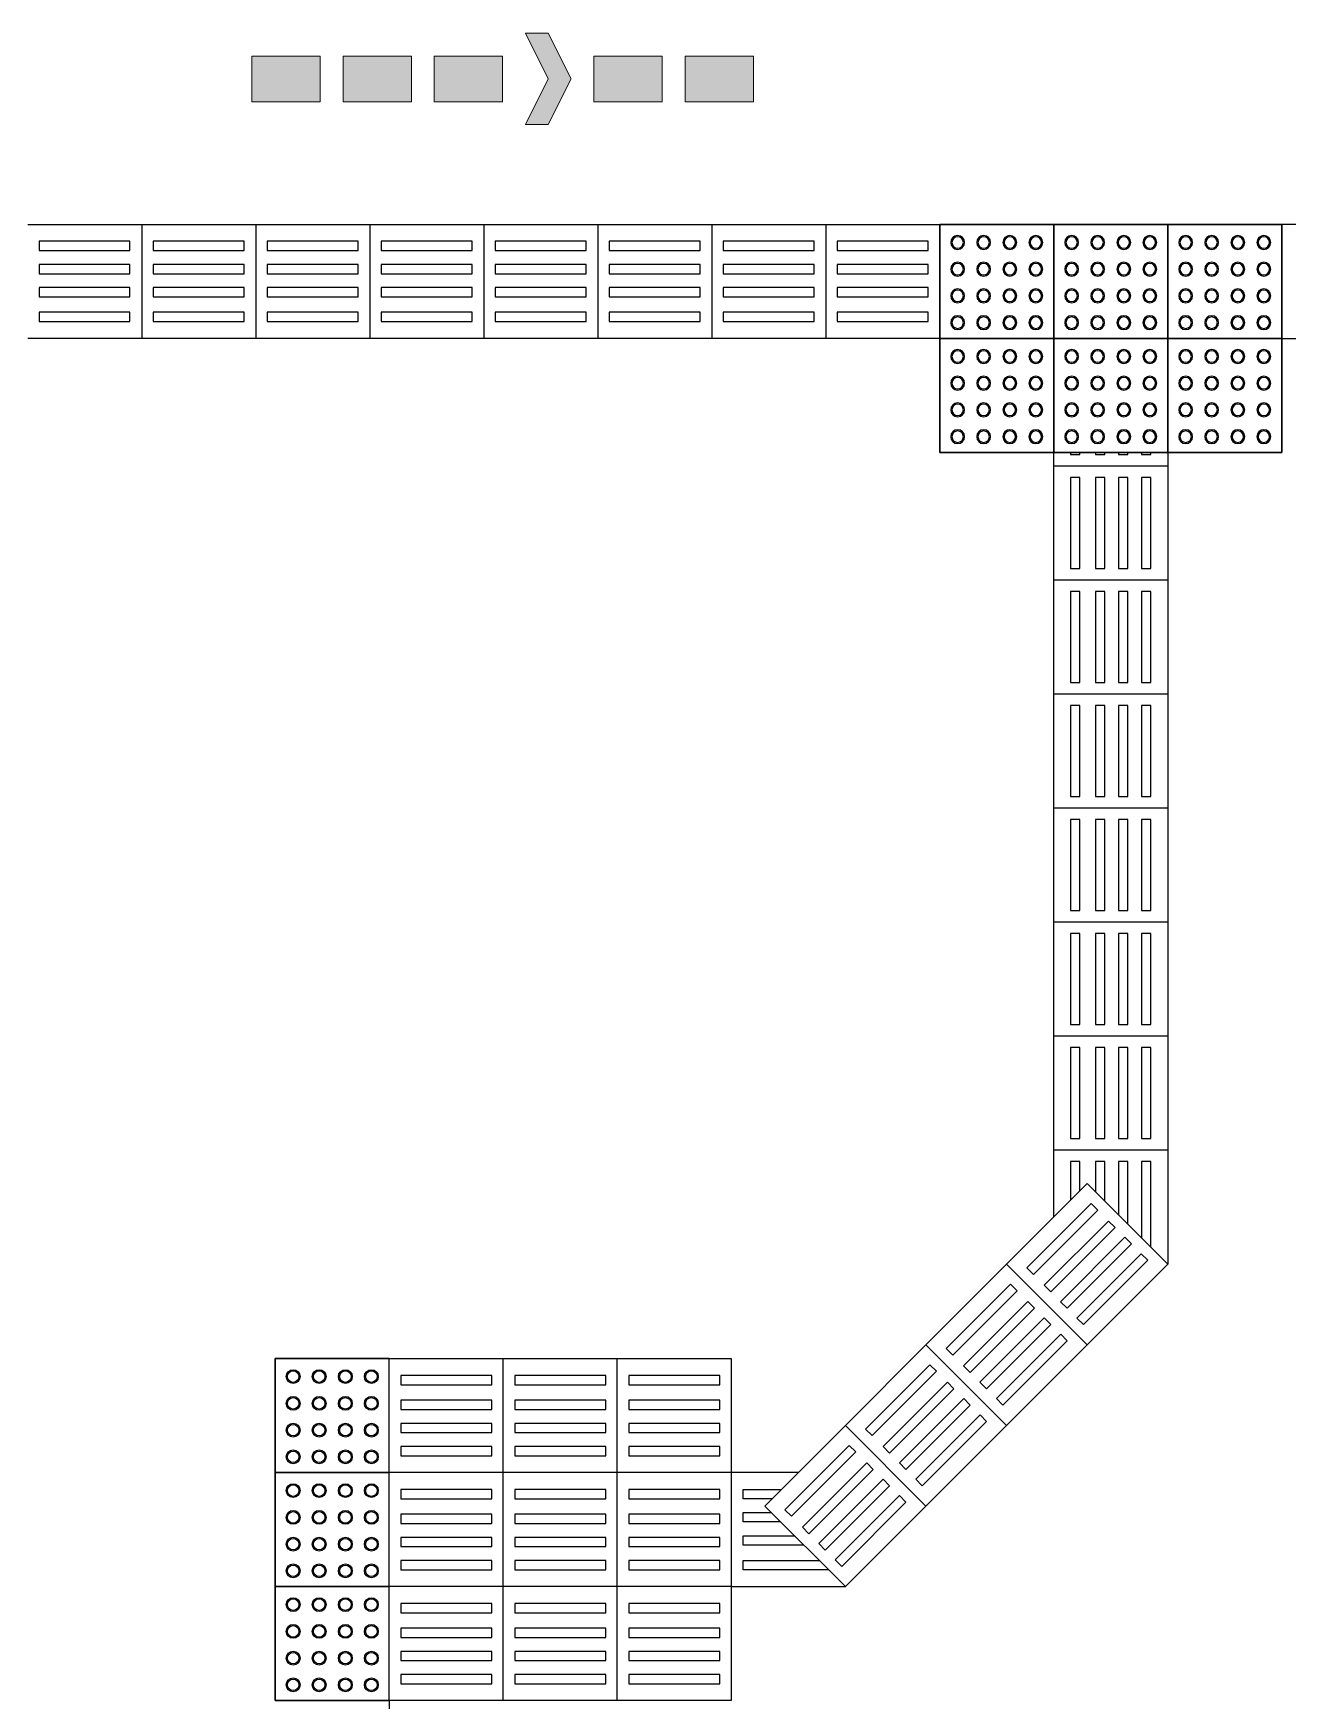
# Model space of a CAD drawing. Header units: metres. Extents: x 341 to 459, y 1341 to 1425.
# Drawn here: x 419.53 to 422.28, y 1374.081 to 1377.737 of the extents above; entities that cross this region are included whole.
import ezdxf
from ezdxf.enums import TextEntityAlignment as Align

# ---------------------------------------------------------------- set-up
doc = ezdxf.new("R2010")
doc.units = ezdxf.units.M
doc.layers.add('INC_EQUIP', color=10, linetype='Continuous', lineweight=20)
doc.layers.add('INC_PLACAS', color=10, linetype='Continuous', lineweight=20)
doc.layers.add('Itens de detalhe', color=7, linetype='Continuous')
doc.layers.add('Notas de texto-1', color=7, linetype='Continuous')
doc.styles.add('ROMANS', font='ROMANS.SHX')

# ---------------------------------------------------------------- blocks, each defined once
blk = doc.blocks.new('piso tatil')
at = {"layer": 'Itens de detalhe', "color": 252, "true_color": 0x939598, "extrusion": (0, 0, -1)}
for p, q in [((-92.2962, 27.6842), (-92.0462, 27.6842)), ((-92.2962, 27.6842), (-92.0462, 27.6842)), ((-92.0462, 27.6842), (-91.7962, 27.6842)), ((-92.0462, 27.6842), (-91.7962, 27.6842)), ((-92.0462, 27.6842), (-92.0462, 27.4342)), ((-92.0462, 27.6842), (-92.0462, 27.4342)), ((-91.7962, 27.6842), (-91.5462, 27.6842)), ((-91.7962, 27.6842), (-91.5462, 27.6842)), ((-91.7962, 27.6842), (-91.7962, 27.4342)), ((-91.7962, 27.6842), (-91.7962, 27.4342)), ((-91.5462, 27.6842), (-91.2962, 27.6842)), ((-91.5462, 27.6842), (-91.2962, 27.6842)), ((-91.5462, 27.6842), (-91.5462, 27.4342)), ((-91.5462, 27.6842), (-91.5462, 27.4342)), ((-91.2962, 27.6842), (-91.0462, 27.6842)), ((-91.2962, 27.6842), (-91.0462, 27.6842)), ((-91.2962, 27.6842), (-91.2962, 27.4342)), ((-91.2962, 27.6842), (-91.2962, 27.4342)), ((-91.0462, 27.6842), (-90.7962, 27.6842)), ((-91.0462, 27.6842), (-90.7962, 27.6842)), ((-91.0462, 27.6842), (-91.0462, 27.4342)), ((-91.0462, 27.6842), (-91.0462, 27.4342)), ((-90.7962, 27.6842), (-90.5462, 27.6842)), ((-90.7962, 27.6842), (-90.5462, 27.6842)), ((-90.7962, 27.6842), (-90.7962, 27.4342)), ((-90.7962, 27.6842), (-90.7962, 27.4342)), ((-90.5462, 27.6842), (-90.2962, 27.6842)), ((-90.5462, 27.6842), (-90.2962, 27.6842)), ((-90.5462, 27.6842), (-90.5462, 27.4342)), ((-90.5462, 27.6842), (-90.5462, 27.4342)), ((-90.2962, 27.6842), (-90.0462, 27.6842)), ((-90.2962, 27.4342), (-90.2962, 27.6842)), ((-90.2962, 27.6842), (-90.2962, 27.4342)), ((-90.0462, 27.6842), (-90.2962, 27.6842)), ((-90.0462, 27.6842), (-89.7962, 27.6842)), ((-89.7962, 27.6842), (-90.0462, 27.6842)), ((-90.0462, 27.6842), (-90.0462, 27.4342)), ((-90.0462, 27.4342), (-90.0462, 27.6842)), ((-89.7962, 27.6842), (-89.5462, 27.6842)), ((-89.7962, 27.4342), (-89.7962, 27.6842)), ((-89.7962, 27.6842), (-89.7962, 27.4342)), ((-89.5462, 27.6842), (-89.7962, 27.6842)), ((-89.5462, 27.6842), (-89.5462, 27.4342)), ((-89.5462, 27.4342), (-89.5462, 27.6842)), ((-92.0719, 27.6473), (-92.2714, 27.6473)), ((-92.2714, 27.6473), (-92.2714, 27.6268)), ((-92.0719, 27.6268), (-92.0719, 27.6473)), ((-91.8219, 27.6473), (-92.0214, 27.6473)), ((-92.0214, 27.6473), (-92.0214, 27.6268)), ((-91.8219, 27.6268), (-91.8219, 27.6473)), ((-91.5719, 27.6473), (-91.7714, 27.6473)), ((-91.7714, 27.6473), (-91.7714, 27.6268)), ((-91.5719, 27.6268), (-91.5719, 27.6473)), ((-91.3219, 27.6473), (-91.5214, 27.6473)), ((-91.5214, 27.6473), (-91.5214, 27.6268)), ((-91.3219, 27.6268), (-91.3219, 27.6473)), ((-91.0719, 27.6473), (-91.2714, 27.6473)), ((-91.2714, 27.6473), (-91.2714, 27.6268)), ((-91.0719, 27.6268), (-91.0719, 27.6473)), ((-90.8219, 27.6473), (-91.0214, 27.6473)), ((-91.0214, 27.6473), (-91.0214, 27.6268)), ((-90.8219, 27.6268), (-90.8219, 27.6473)), ((-90.5719, 27.6473), (-90.7714, 27.6473)), ((-90.7714, 27.6473), (-90.7714, 27.6268)), ((-90.5719, 27.6268), (-90.5719, 27.6473)), ((-90.3219, 27.6473), (-90.5214, 27.6473)), ((-90.5214, 27.6473), (-90.5214, 27.6268)), ((-90.3219, 27.6268), (-90.3219, 27.6473)), ((-92.2714, 27.6268), (-92.0719, 27.6268)), ((-92.0214, 27.6268), (-91.8219, 27.6268)), ((-91.7714, 27.6268), (-91.5719, 27.6268)), ((-91.5214, 27.6268), (-91.3219, 27.6268)), ((-91.2714, 27.6268), (-91.0719, 27.6268)), ((-91.0214, 27.6268), (-90.8219, 27.6268)), ((-90.7714, 27.6268), (-90.5719, 27.6268)), ((-90.5214, 27.6268), (-90.3219, 27.6268)), ((-92.0719, 27.5966), (-92.2714, 27.5966)), ((-92.2714, 27.5966), (-92.2714, 27.5761)), ((-92.2714, 27.5761), (-92.0719, 27.5761)), ((-92.0719, 27.5761), (-92.0719, 27.5966)), ((-91.8219, 27.5966), (-92.0214, 27.5966)), ((-92.0214, 27.5966), (-92.0214, 27.5761)), ((-92.0214, 27.5761), (-91.8219, 27.5761)), ((-91.8219, 27.5761), (-91.8219, 27.5966)), ((-91.5719, 27.5966), (-91.7714, 27.5966)), ((-91.7714, 27.5966), (-91.7714, 27.5761)), ((-91.7714, 27.5761), (-91.5719, 27.5761)), ((-91.5719, 27.5761), (-91.5719, 27.5966)), ((-91.3219, 27.5966), (-91.5214, 27.5966)), ((-91.5214, 27.5966), (-91.5214, 27.5761)), ((-91.5214, 27.5761), (-91.3219, 27.5761)), ((-91.3219, 27.5761), (-91.3219, 27.5966)), ((-91.0719, 27.5966), (-91.2714, 27.5966)), ((-91.2714, 27.5966), (-91.2714, 27.5761)), ((-91.2714, 27.5761), (-91.0719, 27.5761)), ((-91.0719, 27.5761), (-91.0719, 27.5966)), ((-90.8219, 27.5966), (-91.0214, 27.5966)), ((-91.0214, 27.5966), (-91.0214, 27.5761)), ((-91.0214, 27.5761), (-90.8219, 27.5761)), ((-90.8219, 27.5761), (-90.8219, 27.5966)), ((-90.5719, 27.5966), (-90.7714, 27.5966)), ((-90.7714, 27.5966), (-90.7714, 27.5761)), ((-90.7714, 27.5761), (-90.5719, 27.5761)), ((-90.5719, 27.5761), (-90.5719, 27.5966)), ((-90.3219, 27.5966), (-90.5214, 27.5966)), ((-90.5214, 27.5966), (-90.5214, 27.5761)), ((-90.5214, 27.5761), (-90.3219, 27.5761)), ((-90.3219, 27.5761), (-90.3219, 27.5966)), ((-92.0719, 27.5459), (-92.2714, 27.5459)), ((-92.2714, 27.5459), (-92.2714, 27.5254)), ((-92.0719, 27.5254), (-92.0719, 27.5459)), ((-91.8219, 27.5459), (-92.0214, 27.5459)), ((-92.0214, 27.5459), (-92.0214, 27.5254)), ((-91.8219, 27.5254), (-91.8219, 27.5459)), ((-91.5719, 27.5459), (-91.7714, 27.5459)), ((-91.7714, 27.5459), (-91.7714, 27.5254)), ((-91.5719, 27.5254), (-91.5719, 27.5459)), ((-91.3219, 27.5459), (-91.5214, 27.5459)), ((-91.5214, 27.5459), (-91.5214, 27.5254)), ((-91.3219, 27.5254), (-91.3219, 27.5459)), ((-91.0719, 27.5459), (-91.2714, 27.5459)), ((-91.2714, 27.5459), (-91.2714, 27.5254)), ((-91.0719, 27.5254), (-91.0719, 27.5459)), ((-90.8219, 27.5459), (-91.0214, 27.5459)), ((-91.0214, 27.5459), (-91.0214, 27.5254)), ((-90.8219, 27.5254), (-90.8219, 27.5459)), ((-90.5719, 27.5459), (-90.7714, 27.5459)), ((-90.7714, 27.5459), (-90.7714, 27.5254)), ((-90.5719, 27.5254), (-90.5719, 27.5459)), ((-90.3219, 27.5459), (-90.5214, 27.5459)), ((-90.5214, 27.5459), (-90.5214, 27.5254)), ((-90.3219, 27.5254), (-90.3219, 27.5459)), ((-92.2714, 27.5254), (-92.0719, 27.5254)), ((-92.0214, 27.5254), (-91.8219, 27.5254)), ((-91.7714, 27.5254), (-91.5719, 27.5254)), ((-91.5214, 27.5254), (-91.3219, 27.5254)), ((-91.2714, 27.5254), (-91.0719, 27.5254)), ((-91.0214, 27.5254), (-90.8219, 27.5254)), ((-90.7714, 27.5254), (-90.5719, 27.5254)), ((-90.5214, 27.5254), (-90.3219, 27.5254)), ((-92.0719, 27.4916), (-92.2714, 27.4916)), ((-92.2714, 27.4916), (-92.2714, 27.4712)), ((-92.2714, 27.4712), (-92.0719, 27.4712)), ((-92.0719, 27.4712), (-92.0719, 27.4916)), ((-91.8219, 27.4916), (-92.0214, 27.4916)), ((-92.0214, 27.4916), (-92.0214, 27.4712)), ((-92.0214, 27.4712), (-91.8219, 27.4712)), ((-91.8219, 27.4712), (-91.8219, 27.4916)), ((-91.5719, 27.4916), (-91.7714, 27.4916)), ((-91.7714, 27.4916), (-91.7714, 27.4712)), ((-91.7714, 27.4712), (-91.5719, 27.4712)), ((-91.5719, 27.4712), (-91.5719, 27.4916)), ((-91.3219, 27.4916), (-91.5214, 27.4916)), ((-91.5214, 27.4916), (-91.5214, 27.4712)), ((-91.5214, 27.4712), (-91.3219, 27.4712)), ((-91.3219, 27.4712), (-91.3219, 27.4916)), ((-91.0719, 27.4916), (-91.2714, 27.4916)), ((-91.2714, 27.4916), (-91.2714, 27.4712)), ((-91.2714, 27.4712), (-91.0719, 27.4712)), ((-91.0719, 27.4712), (-91.0719, 27.4916)), ((-90.8219, 27.4916), (-91.0214, 27.4916)), ((-91.0214, 27.4916), (-91.0214, 27.4712)), ((-91.0214, 27.4712), (-90.8219, 27.4712)), ((-90.8219, 27.4712), (-90.8219, 27.4916)), ((-90.5719, 27.4916), (-90.7714, 27.4916)), ((-90.7714, 27.4916), (-90.7714, 27.4712)), ((-90.7714, 27.4712), (-90.5719, 27.4712)), ((-90.5719, 27.4712), (-90.5719, 27.4916)), ((-90.3219, 27.4916), (-90.5214, 27.4916)), ((-90.5214, 27.4916), (-90.5214, 27.4712)), ((-90.5214, 27.4712), (-90.3219, 27.4712)), ((-90.3219, 27.4712), (-90.3219, 27.4916)), ((-92.0462, 27.4342), (-92.2962, 27.4342)), ((-92.0462, 27.4342), (-92.2962, 27.4342)), ((-91.7962, 27.4342), (-92.0462, 27.4342)), ((-91.7962, 27.4342), (-92.0462, 27.4342)), ((-91.5462, 27.4342), (-91.7962, 27.4342)), ((-91.5462, 27.4342), (-91.7962, 27.4342)), ((-91.2962, 27.4342), (-91.5462, 27.4342)), ((-91.2962, 27.4342), (-91.5462, 27.4342)), ((-91.0462, 27.4342), (-91.2962, 27.4342)), ((-91.0462, 27.4342), (-91.2962, 27.4342)), ((-90.7962, 27.4342), (-91.0462, 27.4342)), ((-90.7962, 27.4342), (-91.0462, 27.4342)), ((-90.5462, 27.4342), (-90.7962, 27.4342)), ((-90.5462, 27.4342), (-90.7962, 27.4342)), ((-90.2962, 27.4342), (-90.5462, 27.4342)), ((-90.2962, 27.4342), (-90.5462, 27.4342)), ((-90.2962, 27.1842), (-90.2962, 27.4342)), ((-90.2962, 27.4342), (-90.2962, 27.1842)), ((-90.0462, 27.4342), (-90.2962, 27.4342)), ((-90.2962, 27.4342), (-90.0462, 27.4342)), ((-89.7962, 27.4342), (-90.0462, 27.4342)), ((-90.0462, 27.4342), (-89.7962, 27.4342)), ((-90.0462, 27.4342), (-90.0462, 27.1842)), ((-90.0462, 27.1842), (-90.0462, 27.4342)), ((-89.7962, 27.1842), (-89.7962, 27.4342)), ((-89.7962, 27.4342), (-89.7962, 27.1842)), ((-89.5462, 27.4342), (-89.7962, 27.4342)), ((-89.7962, 27.4342), (-89.5462, 27.4342)), ((-89.5462, 27.4342), (-89.5462, 27.1842)), ((-89.5462, 27.1842), (-89.5462, 27.4342)), ((-90.0462, 27.1842), (-90.2962, 27.1842)), ((-90.2962, 27.1842), (-90.0462, 27.1842)), ((-90.0462, 27.1542), (-90.0462, 27.1842)), ((-90.0462, 27.1542), (-90.0462, 27.1842)), ((-89.7962, 27.1842), (-90.0462, 27.1842)), ((-90.0462, 27.1842), (-89.7962, 27.1842)), ((-90.0093, 27.1842), (-90.0093, 27.1799)), ((-90.0093, 27.1799), (-89.9888, 27.1799)), ((-89.9888, 27.1799), (-89.9888, 27.1842)), ((-89.955, 27.1842), (-89.955, 27.1799)), ((-89.955, 27.1799), (-89.9346, 27.1799)), ((-89.9346, 27.1799), (-89.9346, 27.1842)), ((-89.9043, 27.1842), (-89.9043, 27.1799)), ((-89.9043, 27.1799), (-89.8839, 27.1799)), ((-89.8839, 27.1799), (-89.8839, 27.1842)), ((-89.8536, 27.1842), (-89.8536, 27.1799)), ((-89.8536, 27.1799), (-89.8332, 27.1799)), ((-89.8332, 27.1799), (-89.8332, 27.1842)), ((-89.7962, 27.1842), (-89.7962, 27.1542)), ((-89.7962, 27.1842), (-89.7962, 27.1542)), ((-89.5462, 27.1842), (-89.7962, 27.1842)), ((-89.7962, 27.1842), (-89.5462, 27.1842)), ((-90.0462, 26.9042), (-90.0462, 27.1542)), ((-90.0462, 26.9042), (-90.0462, 27.1542)), ((-89.7962, 27.1542), (-90.0462, 27.1542)), ((-89.7962, 27.1542), (-90.0462, 27.1542)), ((-90.0093, 27.1294), (-90.0093, 26.9299)), ((-89.9888, 27.1294), (-90.0093, 27.1294)), ((-89.9888, 26.9299), (-89.9888, 27.1294)), ((-89.955, 27.1294), (-89.955, 26.9299)), ((-89.9346, 27.1294), (-89.955, 27.1294)), ((-89.9346, 26.9299), (-89.9346, 27.1294)), ((-89.9043, 27.1294), (-89.9043, 26.9299)), ((-89.8839, 27.1294), (-89.9043, 27.1294)), ((-89.8839, 26.9299), (-89.8839, 27.1294)), ((-89.8536, 27.1294), (-89.8536, 26.9299)), ((-89.8332, 27.1294), (-89.8536, 27.1294)), ((-89.8332, 26.9299), (-89.8332, 27.1294)), ((-89.7962, 27.1542), (-89.7962, 26.9042)), ((-89.7962, 27.1542), (-89.7962, 26.9042)), ((-90.0093, 26.9299), (-89.9888, 26.9299)), ((-89.955, 26.9299), (-89.9346, 26.9299)), ((-89.9043, 26.9299), (-89.8839, 26.9299)), ((-89.8536, 26.9299), (-89.8332, 26.9299)), ((-90.0462, 26.6542), (-90.0462, 26.9042)), ((-90.0462, 26.6542), (-90.0462, 26.9042)), ((-89.7962, 26.9042), (-90.0462, 26.9042)), ((-89.7962, 26.9042), (-90.0462, 26.9042)), ((-90.0093, 26.8794), (-90.0093, 26.6799)), ((-89.9888, 26.8794), (-90.0093, 26.8794)), ((-89.9888, 26.6799), (-89.9888, 26.8794)), ((-89.955, 26.8794), (-89.955, 26.6799)), ((-89.9346, 26.8794), (-89.955, 26.8794)), ((-89.9346, 26.6799), (-89.9346, 26.8794)), ((-89.9043, 26.8794), (-89.9043, 26.6799)), ((-89.8839, 26.8794), (-89.9043, 26.8794)), ((-89.8839, 26.6799), (-89.8839, 26.8794)), ((-89.8536, 26.8794), (-89.8536, 26.6799)), ((-89.8332, 26.8794), (-89.8536, 26.8794)), ((-89.8332, 26.6799), (-89.8332, 26.8794)), ((-89.7962, 26.9042), (-89.7962, 26.6542)), ((-89.7962, 26.9042), (-89.7962, 26.6542)), ((-90.0462, 26.4042), (-90.0462, 26.6542)), ((-90.0462, 26.4042), (-90.0462, 26.6542)), ((-89.7962, 26.6542), (-90.0462, 26.6542)), ((-89.7962, 26.6542), (-90.0462, 26.6542)), ((-90.0093, 26.6799), (-89.9888, 26.6799)), ((-89.955, 26.6799), (-89.9346, 26.6799)), ((-89.9043, 26.6799), (-89.8839, 26.6799)), ((-89.8536, 26.6799), (-89.8332, 26.6799)), ((-89.7962, 26.6542), (-89.7962, 26.4042)), ((-89.7962, 26.6542), (-89.7962, 26.4042)), ((-90.0093, 26.6294), (-90.0093, 26.4299)), ((-89.9888, 26.6294), (-90.0093, 26.6294)), ((-89.9888, 26.4299), (-89.9888, 26.6294)), ((-89.955, 26.6294), (-89.955, 26.4299)), ((-89.9346, 26.6294), (-89.955, 26.6294)), ((-89.9346, 26.4299), (-89.9346, 26.6294)), ((-89.9043, 26.6294), (-89.9043, 26.4299)), ((-89.8839, 26.6294), (-89.9043, 26.6294)), ((-89.8839, 26.4299), (-89.8839, 26.6294)), ((-89.8536, 26.6294), (-89.8536, 26.4299)), ((-89.8332, 26.6294), (-89.8536, 26.6294)), ((-89.8332, 26.4299), (-89.8332, 26.6294)), ((-90.0462, 26.1542), (-90.0462, 26.4042)), ((-90.0462, 26.1542), (-90.0462, 26.4042)), ((-89.7962, 26.4042), (-90.0462, 26.4042)), ((-89.7962, 26.4042), (-90.0462, 26.4042)), ((-90.0093, 26.4299), (-89.9888, 26.4299)), ((-89.955, 26.4299), (-89.9346, 26.4299)), ((-89.9043, 26.4299), (-89.8839, 26.4299)), ((-89.8536, 26.4299), (-89.8332, 26.4299)), ((-89.7962, 26.4042), (-89.7962, 26.1542)), ((-89.7962, 26.4042), (-89.7962, 26.1542)), ((-90.0093, 26.3794), (-90.0093, 26.1799)), ((-89.9888, 26.3794), (-90.0093, 26.3794)), ((-89.9888, 26.1799), (-89.9888, 26.3794)), ((-89.955, 26.3794), (-89.955, 26.1799)), ((-89.9346, 26.3794), (-89.955, 26.3794)), ((-89.9346, 26.1799), (-89.9346, 26.3794)), ((-89.9043, 26.3794), (-89.9043, 26.1799)), ((-89.8839, 26.3794), (-89.9043, 26.3794)), ((-89.8839, 26.1799), (-89.8839, 26.3794)), ((-89.8536, 26.3794), (-89.8536, 26.1799)), ((-89.8332, 26.3794), (-89.8536, 26.3794)), ((-89.8332, 26.1799), (-89.8332, 26.3794)), ((-90.0093, 26.1799), (-89.9888, 26.1799)), ((-89.955, 26.1799), (-89.9346, 26.1799)), ((-89.9043, 26.1799), (-89.8839, 26.1799)), ((-89.8536, 26.1799), (-89.8332, 26.1799)), ((-90.0462, 25.9042), (-90.0462, 26.1542)), ((-90.0462, 25.9042), (-90.0462, 26.1542)), ((-89.7962, 26.1542), (-90.0462, 26.1542)), ((-89.7962, 26.1542), (-90.0462, 26.1542)), ((-89.7962, 26.1542), (-89.7962, 25.9042)), ((-89.7962, 26.1542), (-89.7962, 25.9042)), ((-90.0093, 26.1294), (-90.0093, 25.9299)), ((-89.9888, 26.1294), (-90.0093, 26.1294)), ((-89.9888, 25.9299), (-89.9888, 26.1294)), ((-89.955, 26.1294), (-89.955, 25.9299)), ((-89.9346, 26.1294), (-89.955, 26.1294)), ((-89.9346, 25.9299), (-89.9346, 26.1294)), ((-89.9043, 26.1294), (-89.9043, 25.9299)), ((-89.8839, 26.1294), (-89.9043, 26.1294)), ((-89.8839, 25.9299), (-89.8839, 26.1294)), ((-89.8536, 26.1294), (-89.8536, 25.9299)), ((-89.8332, 26.1294), (-89.8536, 26.1294)), ((-89.8332, 25.9299), (-89.8332, 26.1294)), ((-90.0093, 25.9299), (-89.9888, 25.9299)), ((-89.955, 25.9299), (-89.9346, 25.9299)), ((-89.9043, 25.9299), (-89.8839, 25.9299)), ((-89.8536, 25.9299), (-89.8332, 25.9299)), ((-90.0462, 25.6542), (-90.0462, 25.9042)), ((-90.0462, 25.6542), (-90.0462, 25.9042)), ((-89.7962, 25.9042), (-90.0462, 25.9042)), ((-89.7962, 25.9042), (-90.0462, 25.9042)), ((-89.7962, 25.9042), (-89.7962, 25.6542)), ((-89.7962, 25.9042), (-89.7962, 25.6542)), ((-90.0093, 25.8794), (-90.0093, 25.6799)), ((-89.9888, 25.8794), (-90.0093, 25.8794)), ((-89.9888, 25.6799), (-89.9888, 25.8794)), ((-89.955, 25.8794), (-89.955, 25.6799)), ((-89.9346, 25.8794), (-89.955, 25.8794)), ((-89.9346, 25.6799), (-89.9346, 25.8794)), ((-89.9043, 25.8794), (-89.9043, 25.6799)), ((-89.8839, 25.8794), (-89.9043, 25.8794)), ((-89.8839, 25.6799), (-89.8839, 25.8794)), ((-89.8536, 25.8794), (-89.8536, 25.6799)), ((-89.8332, 25.8794), (-89.8536, 25.8794)), ((-89.8332, 25.6799), (-89.8332, 25.8794)), ((-90.0093, 25.6799), (-89.9888, 25.6799)), ((-89.955, 25.6799), (-89.9346, 25.6799)), ((-89.9043, 25.6799), (-89.8839, 25.6799)), ((-89.8536, 25.6799), (-89.8332, 25.6799)), ((-90.0462, 25.5078), (-90.0462, 25.6542)), ((-90.0462, 25.5078), (-90.0462, 25.6542)), ((-89.7962, 25.6542), (-90.0462, 25.6542)), ((-89.7962, 25.6542), (-90.0462, 25.6542)), ((-89.7962, 25.6542), (-89.7962, 25.4042)), ((-89.7962, 25.6542), (-89.7962, 25.4042)), ((-90.0093, 25.6294), (-90.0093, 25.5447)), ((-89.9888, 25.6294), (-90.0093, 25.6294)), ((-89.9888, 25.5652), (-89.9888, 25.6294)), ((-89.955, 25.6294), (-89.955, 25.563)), ((-89.9346, 25.6294), (-89.955, 25.6294)), ((-89.9346, 25.5426), (-89.9346, 25.6294)), ((-89.9043, 25.6294), (-89.9043, 25.5123)), ((-89.8839, 25.6294), (-89.9043, 25.6294)), ((-89.8839, 25.4919), (-89.8839, 25.6294)), ((-89.8536, 25.6294), (-89.8536, 25.4616)), ((-89.8332, 25.6294), (-89.8536, 25.6294)), ((-89.8332, 25.4412), (-89.8332, 25.6294)), ((-90.1498, 25.4042), (-89.973, 25.581)), ((-90.1498, 25.4042), (-89.973, 25.581)), ((-89.973, 25.581), (-89.7962, 25.4042)), ((-89.973, 25.581), (-89.7962, 25.4042)), ((-89.9644, 25.5373), (-90.1055, 25.3962)), ((-90.091, 25.3818), (-89.95, 25.5228)), ((-89.95, 25.5228), (-89.9644, 25.5373)), ((-89.9261, 25.4989), (-90.0671, 25.3579)), ((-90.0527, 25.3434), (-89.9116, 25.4845)), ((-89.9116, 25.4845), (-89.9261, 25.4989)), ((-89.8902, 25.4631), (-90.0313, 25.322)), ((-90.0169, 25.3076), (-89.8758, 25.4486)), ((-89.8758, 25.4486), (-89.8902, 25.4631)), ((-89.8544, 25.4272), (-89.9954, 25.2862)), ((-89.981, 25.2717), (-89.8399, 25.4128)), ((-89.8399, 25.4128), (-89.8544, 25.4272)), ((-90.3266, 25.2274), (-90.1498, 25.4042)), ((-90.3266, 25.2274), (-90.1498, 25.4042)), ((-89.973, 25.2274), (-90.1498, 25.4042)), ((-89.973, 25.2274), (-90.1498, 25.4042)), ((-90.1055, 25.3962), (-90.091, 25.3818)), ((-89.7962, 25.4042), (-89.973, 25.2274)), ((-89.7962, 25.4042), (-89.973, 25.2274)), ((-90.1412, 25.3605), (-90.2823, 25.2194)), ((-90.2678, 25.205), (-90.1268, 25.3461)), ((-90.1268, 25.3461), (-90.1412, 25.3605)), ((-90.0671, 25.3579), (-90.0527, 25.3434)), ((-90.1028, 25.3222), (-90.2439, 25.1811)), ((-90.2295, 25.1666), (-90.0884, 25.3077)), ((-90.0884, 25.3077), (-90.1028, 25.3222)), ((-90.0313, 25.322), (-90.0169, 25.3076)), ((-90.067, 25.2863), (-90.2081, 25.1452)), ((-90.1936, 25.1308), (-90.0526, 25.2719)), ((-90.0526, 25.2719), (-90.067, 25.2863)), ((-89.9954, 25.2862), (-89.981, 25.2717)), ((-90.0311, 25.2505), (-90.1722, 25.1094)), ((-90.1578, 25.0949), (-90.0167, 25.236)), ((-90.0167, 25.236), (-90.0311, 25.2505)), ((-91.5033, 24.9471), (-91.5033, 25.1971)), ((-91.5033, 25.1971), (-91.2533, 25.1971)), ((-91.5033, 24.9471), (-91.5033, 25.1971)), ((-91.5033, 25.1971), (-91.2533, 25.1971)), ((-91.2533, 24.9471), (-91.2533, 25.1971)), ((-91.2533, 25.1971), (-91.0033, 25.1971)), ((-91.2533, 24.9471), (-91.2533, 25.1971)), ((-91.2533, 25.1971), (-91.0033, 25.1971)), ((-91.0033, 24.9471), (-91.0033, 25.1971)), ((-91.0033, 25.1971), (-90.7533, 25.1971)), ((-91.0033, 24.9471), (-91.0033, 25.1971)), ((-91.0033, 25.1971), (-90.7533, 25.1971)), ((-90.7533, 25.1971), (-90.7533, 24.9471)), ((-90.7533, 25.1971), (-90.7533, 24.9471)), ((-90.5033, 25.0506), (-90.3266, 25.2274)), ((-90.5033, 25.0506), (-90.3266, 25.2274)), ((-90.1498, 25.0506), (-90.3266, 25.2274)), ((-90.1498, 25.0506), (-90.3266, 25.2274)), ((-90.2823, 25.2194), (-90.2678, 25.205)), ((-89.973, 25.2274), (-90.1498, 25.0506)), ((-89.973, 25.2274), (-90.1498, 25.0506)), ((-91.2782, 25.1601), (-91.4777, 25.1601)), ((-91.4777, 25.1601), (-91.4777, 25.1397)), ((-91.2782, 25.1397), (-91.2782, 25.1601)), ((-91.0282, 25.1601), (-91.2277, 25.1601)), ((-91.2277, 25.1601), (-91.2277, 25.1397)), ((-91.0282, 25.1397), (-91.0282, 25.1601)), ((-90.7782, 25.1601), (-90.9777, 25.1601)), ((-90.9777, 25.1601), (-90.9777, 25.1397)), ((-90.7782, 25.1397), (-90.7782, 25.1601)), ((-90.318, 25.1837), (-90.459, 25.0427)), ((-90.4446, 25.0282), (-90.3035, 25.1693)), ((-90.3035, 25.1693), (-90.318, 25.1837)), ((-90.2439, 25.1811), (-90.2295, 25.1666)), ((-91.4777, 25.1397), (-91.2782, 25.1397)), ((-91.2277, 25.1397), (-91.0282, 25.1397)), ((-90.9777, 25.1397), (-90.7782, 25.1397)), ((-90.2796, 25.1454), (-90.4207, 25.0043)), ((-90.4063, 24.9899), (-90.2652, 25.1309)), ((-90.2652, 25.1309), (-90.2796, 25.1454)), ((-90.2081, 25.1452), (-90.1936, 25.1308)), ((-91.2782, 25.1059), (-91.4777, 25.1059)), ((-91.4777, 25.1059), (-91.4777, 25.0855)), ((-91.4777, 25.0855), (-91.2782, 25.0855)), ((-91.2782, 25.0855), (-91.2782, 25.1059)), ((-91.0282, 25.1059), (-91.2277, 25.1059)), ((-91.2277, 25.1059), (-91.2277, 25.0855)), ((-91.2277, 25.0855), (-91.0282, 25.0855)), ((-91.0282, 25.0855), (-91.0282, 25.1059)), ((-90.7782, 25.1059), (-90.9777, 25.1059)), ((-90.9777, 25.1059), (-90.9777, 25.0855)), ((-90.9777, 25.0855), (-90.7782, 25.0855)), ((-90.7782, 25.0855), (-90.7782, 25.1059)), ((-90.2438, 25.1095), (-90.3848, 24.9685)), ((-90.3704, 24.954), (-90.2293, 25.0951)), ((-90.2293, 25.0951), (-90.2438, 25.1095)), ((-90.1722, 25.1094), (-90.1578, 25.0949)), ((-91.2782, 25.0552), (-91.4777, 25.0552)), ((-91.4777, 25.0552), (-91.4777, 25.0348)), ((-91.2782, 25.0348), (-91.2782, 25.0552)), ((-91.0282, 25.0552), (-91.2277, 25.0552)), ((-91.2277, 25.0552), (-91.2277, 25.0348)), ((-91.0282, 25.0348), (-91.0282, 25.0552)), ((-90.7782, 25.0552), (-90.9777, 25.0552)), ((-90.9777, 25.0552), (-90.9777, 25.0348)), ((-90.7782, 25.0348), (-90.7782, 25.0552)), ((-90.6801, 24.8739), (-90.5033, 25.0506)), ((-90.6801, 24.8739), (-90.5033, 25.0506)), ((-90.3266, 24.8739), (-90.5033, 25.0506)), ((-90.3266, 24.8739), (-90.5033, 25.0506)), ((-90.2079, 25.0737), (-90.349, 24.9326)), ((-90.3346, 24.9182), (-90.1935, 25.0592)), ((-90.1498, 25.0506), (-90.3266, 24.8739)), ((-90.1498, 25.0506), (-90.3266, 24.8739)), ((-90.1935, 25.0592), (-90.2079, 25.0737)), ((-91.4777, 25.0348), (-91.2782, 25.0348)), ((-91.2277, 25.0348), (-91.0282, 25.0348)), ((-90.9777, 25.0348), (-90.7782, 25.0348)), ((-90.459, 25.0427), (-90.4446, 25.0282)), ((-91.2782, 25.0045), (-91.4777, 25.0045)), ((-91.4777, 25.0045), (-91.4777, 24.9841)), ((-91.4777, 24.9841), (-91.2782, 24.9841)), ((-91.2782, 24.9841), (-91.2782, 25.0045)), ((-91.0282, 25.0045), (-91.2277, 25.0045)), ((-91.2277, 25.0045), (-91.2277, 24.9841)), ((-91.2277, 24.9841), (-91.0282, 24.9841)), ((-91.0282, 24.9841), (-91.0282, 25.0045)), ((-90.7782, 25.0045), (-90.9777, 25.0045)), ((-90.9777, 25.0045), (-90.9777, 24.9841)), ((-90.9777, 24.9841), (-90.7782, 24.9841)), ((-90.7782, 24.9841), (-90.7782, 25.0045)), ((-90.4947, 25.0069), (-90.6358, 24.8659)), ((-90.6214, 24.8514), (-90.4803, 24.9925)), ((-90.4803, 24.9925), (-90.4947, 25.0069)), ((-90.4207, 25.0043), (-90.4063, 24.9899)), ((-91.5033, 24.6971), (-91.5033, 24.9471)), ((-91.5033, 24.6971), (-91.5033, 24.9471)), ((-91.2533, 24.9471), (-91.5033, 24.9471)), ((-91.2533, 24.9471), (-91.5033, 24.9471)), ((-91.2533, 24.6971), (-91.2533, 24.9471)), ((-91.2533, 24.6971), (-91.2533, 24.9471)), ((-91.0033, 24.9471), (-91.2533, 24.9471)), ((-91.0033, 24.9471), (-91.2533, 24.9471)), ((-91.0033, 24.6971), (-91.0033, 24.9471)), ((-91.0033, 24.6971), (-91.0033, 24.9471)), ((-90.7533, 24.9471), (-91.0033, 24.9471)), ((-90.7533, 24.9471), (-91.0033, 24.9471)), ((-90.4564, 24.9686), (-90.5975, 24.8275)), ((-90.583, 24.8131), (-90.442, 24.9542)), ((-90.442, 24.9542), (-90.4564, 24.9686)), ((-90.3848, 24.9685), (-90.3704, 24.954)), ((-91.2782, 24.9101), (-91.4777, 24.9101)), ((-91.4777, 24.9101), (-91.4777, 24.8897)), ((-91.2782, 24.8897), (-91.2782, 24.9101)), ((-91.0282, 24.9101), (-91.2277, 24.9101)), ((-91.2277, 24.9101), (-91.2277, 24.8897)), ((-91.0282, 24.8897), (-91.0282, 24.9101)), ((-90.7782, 24.9101), (-90.9777, 24.9101)), ((-90.9777, 24.9101), (-90.9777, 24.8897)), ((-90.7782, 24.8897), (-90.7782, 24.9101)), ((-90.4206, 24.9328), (-90.5616, 24.7917)), ((-90.5472, 24.7772), (-90.4061, 24.9183)), ((-90.4061, 24.9183), (-90.4206, 24.9328)), ((-90.349, 24.9326), (-90.3346, 24.9182)), ((-91.4777, 24.8897), (-91.2782, 24.8897)), ((-91.2277, 24.8897), (-91.0282, 24.8897)), ((-90.9777, 24.8897), (-90.7782, 24.8897)), ((-90.5033, 24.6971), (-90.6801, 24.8739)), ((-90.5033, 24.6971), (-90.6801, 24.8739)), ((-90.6358, 24.8659), (-90.6214, 24.8514)), ((-90.3847, 24.8969), (-90.5258, 24.7558)), ((-90.5113, 24.7414), (-90.3703, 24.8825)), ((-90.3266, 24.8739), (-90.5033, 24.6971)), ((-90.3266, 24.8739), (-90.5033, 24.6971)), ((-90.3703, 24.8825), (-90.3847, 24.8969)), ((-91.2782, 24.8559), (-91.4777, 24.8559)), ((-91.4777, 24.8559), (-91.4777, 24.8355)), ((-91.4777, 24.8355), (-91.2782, 24.8355)), ((-91.2782, 24.8355), (-91.2782, 24.8559)), ((-91.0282, 24.8559), (-91.2277, 24.8559)), ((-91.2277, 24.8559), (-91.2277, 24.8355)), ((-91.2277, 24.8355), (-91.0282, 24.8355)), ((-91.0282, 24.8355), (-91.0282, 24.8559)), ((-90.7782, 24.8559), (-90.9777, 24.8559)), ((-90.9777, 24.8559), (-90.9777, 24.8355)), ((-90.9777, 24.8355), (-90.7782, 24.8355)), ((-90.7782, 24.8355), (-90.7782, 24.8559)), ((-90.5975, 24.8275), (-90.583, 24.8131)), ((-91.2782, 24.8052), (-91.4777, 24.8052)), ((-91.4777, 24.8052), (-91.4777, 24.7848)), ((-91.2782, 24.7848), (-91.2782, 24.8052)), ((-91.0282, 24.8052), (-91.2277, 24.8052)), ((-91.2277, 24.8052), (-91.2277, 24.7848)), ((-91.0282, 24.7848), (-91.0282, 24.8052)), ((-90.7782, 24.8052), (-90.9777, 24.8052)), ((-90.9777, 24.8052), (-90.9777, 24.7848)), ((-90.7782, 24.7848), (-90.7782, 24.8052)), ((-90.5616, 24.7917), (-90.5472, 24.7772)), ((-91.4777, 24.7848), (-91.2782, 24.7848)), ((-91.2782, 24.7545), (-91.4777, 24.7545)), ((-91.4777, 24.7545), (-91.4777, 24.7341)), ((-91.2782, 24.7341), (-91.2782, 24.7545)), ((-91.2277, 24.7848), (-91.0282, 24.7848)), ((-91.0282, 24.7545), (-91.2277, 24.7545)), ((-91.2277, 24.7545), (-91.2277, 24.7341)), ((-91.0282, 24.7341), (-91.0282, 24.7545)), ((-90.9777, 24.7848), (-90.7782, 24.7848)), ((-90.7782, 24.7545), (-90.9777, 24.7545)), ((-90.9777, 24.7545), (-90.9777, 24.7341)), ((-90.7782, 24.7341), (-90.7782, 24.7545)), ((-90.5258, 24.7558), (-90.5113, 24.7414)), ((-91.4777, 24.7341), (-91.2782, 24.7341)), ((-91.2277, 24.7341), (-91.0282, 24.7341)), ((-90.9777, 24.7341), (-90.7782, 24.7341)), ((-91.5033, 24.4471), (-91.5033, 24.6971)), ((-91.5033, 24.4471), (-91.5033, 24.6971)), ((-91.2533, 24.6971), (-91.5033, 24.6971)), ((-91.2533, 24.6971), (-91.5033, 24.6971)), ((-91.2533, 24.4471), (-91.2533, 24.6971)), ((-91.2533, 24.4471), (-91.2533, 24.6971)), ((-91.0033, 24.6971), (-91.2533, 24.6971)), ((-91.0033, 24.6971), (-91.2533, 24.6971)), ((-91.0033, 24.4471), (-91.0033, 24.6971)), ((-91.0033, 24.4471), (-91.0033, 24.6971)), ((-90.7533, 24.6971), (-91.0033, 24.6971)), ((-90.7533, 24.6971), (-91.0033, 24.6971)), ((-90.7533, 24.6971), (-90.7533, 24.4471)), ((-90.7533, 24.6971), (-90.7533, 24.4471)), ((-91.2782, 24.6601), (-91.4777, 24.6601)), ((-91.4777, 24.6601), (-91.4777, 24.6397)), ((-91.2782, 24.6397), (-91.2782, 24.6601)), ((-91.0282, 24.6601), (-91.2277, 24.6601)), ((-91.2277, 24.6601), (-91.2277, 24.6397)), ((-91.0282, 24.6397), (-91.0282, 24.6601)), ((-90.7782, 24.6601), (-90.9777, 24.6601)), ((-90.9777, 24.6601), (-90.9777, 24.6397)), ((-90.7782, 24.6397), (-90.7782, 24.6601)), ((-91.4777, 24.6397), (-91.2782, 24.6397)), ((-91.2277, 24.6397), (-91.0282, 24.6397)), ((-90.9777, 24.6397), (-90.7782, 24.6397)), ((-91.2782, 24.6059), (-91.4777, 24.6059)), ((-91.4777, 24.6059), (-91.4777, 24.5855)), ((-91.4777, 24.5855), (-91.2782, 24.5855)), ((-91.2782, 24.5855), (-91.2782, 24.6059)), ((-91.0282, 24.6059), (-91.2277, 24.6059)), ((-91.2277, 24.6059), (-91.2277, 24.5855)), ((-91.2277, 24.5855), (-91.0282, 24.5855)), ((-91.0282, 24.5855), (-91.0282, 24.6059)), ((-90.7782, 24.6059), (-90.9777, 24.6059)), ((-90.9777, 24.6059), (-90.9777, 24.5855)), ((-90.9777, 24.5855), (-90.7782, 24.5855)), ((-90.7782, 24.5855), (-90.7782, 24.6059)), ((-91.2782, 24.5552), (-91.4777, 24.5552)), ((-91.4777, 24.5552), (-91.4777, 24.5348)), ((-91.4777, 24.5348), (-91.2782, 24.5348)), ((-91.2782, 24.5348), (-91.2782, 24.5552)), ((-91.0282, 24.5552), (-91.2277, 24.5552)), ((-91.2277, 24.5552), (-91.2277, 24.5348)), ((-91.2277, 24.5348), (-91.0282, 24.5348)), ((-91.0282, 24.5348), (-91.0282, 24.5552)), ((-90.7782, 24.5552), (-90.9777, 24.5552)), ((-90.9777, 24.5552), (-90.9777, 24.5348)), ((-90.9777, 24.5348), (-90.7782, 24.5348)), ((-90.7782, 24.5348), (-90.7782, 24.5552)), ((-91.2782, 24.5045), (-91.4777, 24.5045)), ((-91.4777, 24.5045), (-91.4777, 24.4841)), ((-91.2782, 24.4841), (-91.2782, 24.5045)), ((-91.0282, 24.5045), (-91.2277, 24.5045)), ((-91.2277, 24.5045), (-91.2277, 24.4841)), ((-91.0282, 24.4841), (-91.0282, 24.5045)), ((-90.7782, 24.5045), (-90.9777, 24.5045)), ((-90.9777, 24.5045), (-90.9777, 24.4841)), ((-90.7782, 24.4841), (-90.7782, 24.5045)), ((-91.4777, 24.4841), (-91.2782, 24.4841)), ((-91.2277, 24.4841), (-91.0282, 24.4841)), ((-90.9777, 24.4841), (-90.7782, 24.4841)), ((-91.2533, 24.4471), (-91.5033, 24.4471)), ((-91.2533, 24.4471), (-91.5033, 24.4471)), ((-91.0033, 24.4471), (-91.2533, 24.4471)), ((-91.0033, 24.4471), (-91.2533, 24.4471)), ((-90.7533, 24.4471), (-91.0033, 24.4471)), ((-90.7533, 24.4471), (-91.0033, 24.4471))]:
    blk.add_line(p, q, dxfattribs=at)
at = {"layer": 'Itens de detalhe', "color": 252, "true_color": 0x939598}
for p, q in [((-89.2962, 27.6842), (-89.5462, 27.6842)), ((-89.2962, 27.6842), (-89.5462, 27.6842)), ((-89.5462, 27.4342), (-89.2962, 27.4342)), ((-89.5462, 27.4342), (-89.2962, 27.4342)), ((-91.5033, 25.1971), (-91.7533, 25.1971)), ((-91.7533, 25.1971), (-91.7533, 24.9471)), ((-91.7533, 24.9471), (-91.7533, 25.1971)), ((-91.7533, 25.1971), (-91.5033, 25.1971)), ((-91.7533, 24.9471), (-91.7533, 24.6971)), ((-91.7533, 24.6971), (-91.7533, 24.9471)), ((-91.7533, 24.9471), (-91.5033, 24.9471)), ((-91.5033, 24.9471), (-91.7533, 24.9471)), ((-90.6069, 24.9471), (-90.7533, 24.9471)), ((-90.7533, 24.9471), (-90.7533, 24.6971)), ((-90.6069, 24.9471), (-90.7533, 24.9471)), ((-90.7533, 24.9471), (-90.7533, 24.6971)), ((-90.7277, 24.8897), (-90.7277, 24.9101)), ((-90.7277, 24.9101), (-90.6439, 24.9101)), ((-90.6643, 24.8897), (-90.7277, 24.8897)), ((-90.7277, 24.839), (-90.7277, 24.8594)), ((-90.7277, 24.8594), (-90.6657, 24.8594)), ((-90.6452, 24.839), (-90.7277, 24.839)), ((-90.7277, 24.7883), (-90.7277, 24.8087)), ((-90.7277, 24.8087), (-90.615, 24.8087)), ((-90.5945, 24.7883), (-90.7277, 24.7883)), ((-90.7277, 24.7341), (-90.7277, 24.7545)), ((-90.7277, 24.7545), (-90.5607, 24.7545)), ((-90.5403, 24.7341), (-90.7277, 24.7341)), ((-91.7533, 24.6971), (-91.7533, 24.4471)), ((-91.7533, 24.4471), (-91.7533, 24.6971)), ((-91.7533, 24.6971), (-91.5033, 24.6971)), ((-91.5033, 24.6971), (-91.7533, 24.6971)), ((-90.7533, 24.6971), (-90.5033, 24.6971)), ((-90.7533, 24.6971), (-90.5033, 24.6971)), ((-91.7533, 24.4471), (-91.5033, 24.4471)), ((-91.5033, 24.4471), (-91.7533, 24.4471)), ((-91.5033, 24.4471), (-91.5033, 24.1971))]:
    blk.add_line(p, q, dxfattribs=at)
at = {"layer": 'Itens de detalhe', "color": 252, "true_color": 0x939598, "extrusion": (0, 0, -1)}
for centre, radius in [((90.257, 27.6448), 0.0152), ((90.257, 27.6448), 0.0126), ((90.2, 27.6448), 0.0152), ((90.2, 27.6448), 0.0126), ((90.1425, 27.6448), 0.0152), ((90.1425, 27.6448), 0.0126), ((90.0855, 27.6448), 0.0152), ((90.0855, 27.6448), 0.0126), ((90.007, 27.6448), 0.0152), ((90.007, 27.6448), 0.0126), ((89.95, 27.6448), 0.0152), ((89.95, 27.6448), 0.0126), ((89.8925, 27.6448), 0.0152), ((89.8925, 27.6448), 0.0126), ((89.8355, 27.6448), 0.0152), ((89.8355, 27.6448), 0.0126), ((89.757, 27.6448), 0.0152), ((89.757, 27.6448), 0.0126), ((89.7, 27.6448), 0.0152), ((89.7, 27.6448), 0.0126), ((89.6425, 27.6448), 0.0152), ((89.6425, 27.6448), 0.0126), ((89.5855, 27.6448), 0.0152), ((89.5855, 27.6448), 0.0126), ((90.257, 27.5862), 0.0152), ((90.257, 27.5862), 0.0126), ((90.2, 27.5862), 0.0152), ((90.2, 27.5862), 0.0126), ((90.1425, 27.5862), 0.0152), ((90.1425, 27.5862), 0.0126), ((90.0855, 27.5862), 0.0152), ((90.0855, 27.5862), 0.0126), ((90.007, 27.5862), 0.0152), ((90.007, 27.5862), 0.0126), ((89.95, 27.5862), 0.0152), ((89.95, 27.5862), 0.0126), ((89.8925, 27.5862), 0.0152), ((89.8925, 27.5862), 0.0126), ((89.8355, 27.5862), 0.0152), ((89.8355, 27.5862), 0.0126), ((89.757, 27.5862), 0.0152), ((89.757, 27.5862), 0.0126), ((89.7, 27.5862), 0.0152), ((89.7, 27.5862), 0.0126), ((89.6425, 27.5862), 0.0152), ((89.6425, 27.5862), 0.0126), ((89.5855, 27.5862), 0.0152), ((89.5855, 27.5862), 0.0126), ((90.257, 27.5275), 0.0152), ((90.257, 27.5275), 0.0126), ((90.2, 27.5275), 0.0152), ((90.2, 27.5275), 0.0126), ((90.1425, 27.5275), 0.0152), ((90.1425, 27.5275), 0.0126), ((90.0855, 27.5275), 0.0152), ((90.0855, 27.5275), 0.0126), ((90.007, 27.5275), 0.0152), ((90.007, 27.5275), 0.0126), ((89.95, 27.5275), 0.0152), ((89.95, 27.5275), 0.0126), ((89.8925, 27.5275), 0.0152), ((89.8925, 27.5275), 0.0126), ((89.8355, 27.5275), 0.0152), ((89.8355, 27.5275), 0.0126), ((89.757, 27.5275), 0.0152), ((89.757, 27.5275), 0.0126), ((89.7, 27.5275), 0.0152), ((89.7, 27.5275), 0.0126), ((89.6425, 27.5275), 0.0152), ((89.6425, 27.5275), 0.0126), ((89.5855, 27.5275), 0.0152), ((89.5855, 27.5275), 0.0126), ((90.257, 27.4688), 0.0152), ((90.257, 27.4688), 0.0126), ((90.2, 27.4688), 0.0152), ((90.2, 27.4688), 0.0126), ((90.1425, 27.4688), 0.0152), ((90.1425, 27.4688), 0.0126), ((90.0855, 27.4688), 0.0152), ((90.0855, 27.4688), 0.0126), ((90.007, 27.4688), 0.0152), ((90.007, 27.4688), 0.0126), ((89.95, 27.4688), 0.0152), ((89.95, 27.4688), 0.0126), ((89.8925, 27.4688), 0.0152), ((89.8925, 27.4688), 0.0126), ((89.8355, 27.4688), 0.0152), ((89.8355, 27.4688), 0.0126), ((89.757, 27.4688), 0.0152), ((89.757, 27.4688), 0.0126), ((89.7, 27.4688), 0.0152), ((89.7, 27.4688), 0.0126), ((89.6425, 27.4688), 0.0152), ((89.6425, 27.4688), 0.0126), ((89.5855, 27.4688), 0.0152), ((89.5855, 27.4688), 0.0126), ((90.257, 27.3948), 0.0152), ((90.257, 27.3948), 0.0126), ((90.2, 27.3948), 0.0152), ((90.2, 27.3948), 0.0126), ((90.1425, 27.3948), 0.0152), ((90.1425, 27.3948), 0.0126), ((90.0855, 27.3948), 0.0152), ((90.0855, 27.3948), 0.0126), ((90.007, 27.3948), 0.0152), ((90.007, 27.3948), 0.0126), ((89.95, 27.3948), 0.0152), ((89.95, 27.3948), 0.0126), ((89.8925, 27.3948), 0.0152), ((89.8925, 27.3948), 0.0126), ((89.8355, 27.3948), 0.0152), ((89.8355, 27.3948), 0.0126), ((89.757, 27.3948), 0.0152), ((89.757, 27.3948), 0.0126), ((89.7, 27.3948), 0.0152), ((89.7, 27.3948), 0.0126), ((89.6425, 27.3948), 0.0152), ((89.6425, 27.3948), 0.0126), ((89.5855, 27.3948), 0.0152), ((89.5855, 27.3948), 0.0126), ((90.257, 27.3362), 0.0152), ((90.257, 27.3362), 0.0126), ((90.2, 27.3362), 0.0152), ((90.2, 27.3362), 0.0126), ((90.1425, 27.3362), 0.0152), ((90.1425, 27.3362), 0.0126), ((90.0855, 27.3362), 0.0152), ((90.0855, 27.3362), 0.0126), ((90.007, 27.3362), 0.0152), ((90.007, 27.3362), 0.0126), ((89.95, 27.3362), 0.0152), ((89.95, 27.3362), 0.0126), ((89.8925, 27.3362), 0.0152), ((89.8925, 27.3362), 0.0126), ((89.8355, 27.3362), 0.0152), ((89.8355, 27.3362), 0.0126), ((89.757, 27.3362), 0.0152), ((89.757, 27.3362), 0.0126), ((89.7, 27.3362), 0.0152), ((89.7, 27.3362), 0.0126), ((89.6425, 27.3362), 0.0152), ((89.6425, 27.3362), 0.0126), ((89.5855, 27.3362), 0.0152), ((89.5855, 27.3362), 0.0126), ((90.257, 27.2775), 0.0152), ((90.257, 27.2775), 0.0126), ((90.2, 27.2775), 0.0152), ((90.2, 27.2775), 0.0126), ((90.1425, 27.2775), 0.0152), ((90.1425, 27.2775), 0.0126), ((90.0855, 27.2775), 0.0152), ((90.0855, 27.2775), 0.0126), ((90.007, 27.2775), 0.0152), ((90.007, 27.2775), 0.0126), ((89.95, 27.2775), 0.0152), ((89.95, 27.2775), 0.0126), ((89.8925, 27.2775), 0.0152), ((89.8925, 27.2775), 0.0126), ((89.8355, 27.2775), 0.0152), ((89.8355, 27.2775), 0.0126), ((89.757, 27.2775), 0.0152), ((89.757, 27.2775), 0.0126), ((89.7, 27.2775), 0.0152), ((89.7, 27.2775), 0.0126), ((89.6425, 27.2775), 0.0152), ((89.6425, 27.2775), 0.0126), ((89.5855, 27.2775), 0.0152), ((89.5855, 27.2775), 0.0126), ((90.257, 27.2188), 0.0152), ((90.257, 27.2188), 0.0126), ((90.2, 27.2188), 0.0152), ((90.2, 27.2188), 0.0126), ((90.1425, 27.2188), 0.0152), ((90.1425, 27.2188), 0.0126), ((90.0855, 27.2188), 0.0152), ((90.0855, 27.2188), 0.0126), ((90.007, 27.2188), 0.0152), ((90.007, 27.2188), 0.0126), ((89.95, 27.2188), 0.0152), ((89.95, 27.2188), 0.0126), ((89.8925, 27.2188), 0.0152), ((89.8925, 27.2188), 0.0126), ((89.8355, 27.2188), 0.0152), ((89.8355, 27.2188), 0.0126), ((89.757, 27.2188), 0.0152), ((89.757, 27.2188), 0.0126), ((89.7, 27.2188), 0.0152), ((89.7, 27.2188), 0.0126), ((89.6425, 27.2188), 0.0152), ((89.6425, 27.2188), 0.0126), ((89.5855, 27.2188), 0.0152), ((89.5855, 27.2188), 0.0126)]:
    blk.add_circle(centre, radius, dxfattribs=at)
at = {"layer": 'Itens de detalhe', "color": 252, "true_color": 0x939598}
for centre, radius in [((-91.7141, 25.1577), 0.0152), ((-91.7141, 25.1577), 0.0126), ((-91.6571, 25.1577), 0.0152), ((-91.6571, 25.1577), 0.0126), ((-91.5996, 25.1577), 0.0152), ((-91.5996, 25.1577), 0.0126), ((-91.5426, 25.1577), 0.0152), ((-91.5426, 25.1577), 0.0126), ((-91.7141, 25.099), 0.0152), ((-91.7141, 25.099), 0.0126), ((-91.6571, 25.099), 0.0152), ((-91.6571, 25.099), 0.0126), ((-91.5996, 25.099), 0.0152), ((-91.5996, 25.099), 0.0126), ((-91.5426, 25.099), 0.0152), ((-91.5426, 25.099), 0.0126), ((-91.7141, 25.0403), 0.0152), ((-91.7141, 25.0403), 0.0126), ((-91.6571, 25.0403), 0.0152), ((-91.6571, 25.0403), 0.0126), ((-91.5996, 25.0403), 0.0152), ((-91.5996, 25.0403), 0.0126), ((-91.5426, 25.0403), 0.0152), ((-91.5426, 25.0403), 0.0126), ((-91.7141, 24.9817), 0.0152), ((-91.7141, 24.9817), 0.0126), ((-91.6571, 24.9817), 0.0152), ((-91.6571, 24.9817), 0.0126), ((-91.5996, 24.9817), 0.0152), ((-91.5996, 24.9817), 0.0126), ((-91.5426, 24.9817), 0.0152), ((-91.5426, 24.9817), 0.0126), ((-91.7141, 24.9077), 0.0152), ((-91.7141, 24.9077), 0.0126), ((-91.6571, 24.9077), 0.0152), ((-91.6571, 24.9077), 0.0126), ((-91.5996, 24.9077), 0.0152), ((-91.5996, 24.9077), 0.0126), ((-91.5426, 24.9077), 0.0152), ((-91.5426, 24.9077), 0.0126), ((-91.7141, 24.849), 0.0152), ((-91.6571, 24.849), 0.0152), ((-91.5996, 24.849), 0.0152), ((-91.5426, 24.849), 0.0152), ((-91.7141, 24.849), 0.0126), ((-91.6571, 24.849), 0.0126), ((-91.5996, 24.849), 0.0126), ((-91.5426, 24.849), 0.0126), ((-91.7141, 24.7903), 0.0152), ((-91.7141, 24.7903), 0.0126), ((-91.6571, 24.7903), 0.0152), ((-91.6571, 24.7903), 0.0126), ((-91.5996, 24.7903), 0.0152), ((-91.5996, 24.7903), 0.0126), ((-91.5426, 24.7903), 0.0152), ((-91.5426, 24.7903), 0.0126), ((-91.7141, 24.7317), 0.0152), ((-91.7141, 24.7317), 0.0126), ((-91.6571, 24.7317), 0.0152), ((-91.6571, 24.7317), 0.0126), ((-91.5996, 24.7317), 0.0152), ((-91.5996, 24.7317), 0.0126), ((-91.5426, 24.7317), 0.0152), ((-91.5426, 24.7317), 0.0126), ((-91.7141, 24.6577), 0.0152), ((-91.7141, 24.6577), 0.0126), ((-91.6571, 24.6577), 0.0152), ((-91.6571, 24.6577), 0.0126), ((-91.5996, 24.6577), 0.0152), ((-91.5996, 24.6577), 0.0126), ((-91.5426, 24.6577), 0.0152), ((-91.5426, 24.6577), 0.0126), ((-91.7141, 24.599), 0.0152), ((-91.7141, 24.599), 0.0126), ((-91.6571, 24.599), 0.0152), ((-91.6571, 24.599), 0.0126), ((-91.5996, 24.599), 0.0152), ((-91.5996, 24.599), 0.0126), ((-91.5426, 24.599), 0.0152), ((-91.5426, 24.599), 0.0126), ((-91.7141, 24.5403), 0.0152), ((-91.7141, 24.5403), 0.0126), ((-91.6571, 24.5403), 0.0152), ((-91.6571, 24.5403), 0.0126), ((-91.5996, 24.5403), 0.0152), ((-91.5996, 24.5403), 0.0126), ((-91.5426, 24.5403), 0.0152), ((-91.5426, 24.5403), 0.0126), ((-91.7141, 24.4817), 0.0152), ((-91.6571, 24.4817), 0.0152), ((-91.5996, 24.4817), 0.0152), ((-91.5426, 24.4817), 0.0152), ((-91.7141, 24.4817), 0.0126), ((-91.6571, 24.4817), 0.0126), ((-91.5996, 24.4817), 0.0126), ((-91.5426, 24.4817), 0.0126)]:
    blk.add_circle(centre, radius, dxfattribs=at)
blk = doc.blocks.new('*U71')
at = {"layer": 'INC_EQUIP'}
h = blk.add_hatch(color=256, dxfattribs=at)
h.paths.add_polyline_path([(0.5, -0.5), (2, -0.5), (2, 0.5), (0.5, 0.5)])
h.paths.add_polyline_path([(2.5, -0.5), (4, -0.5), (4, 0.5), (2.5, 0.5)])
h.paths.add_polyline_path([(-7, -0.5), (-5.5, -0.5), (-5.5, 0.5), (-7, 0.5)])
h.paths.add_polyline_path([(-5, -0.5), (-3.5, -0.5), (-3.5, 0.5), (-5, 0.5)])
h.paths.add_polyline_path([(-1, -1), (-0.5, 0), (-1, 1), (-0.5, 1), (0, 0), (-0.5, -1)])
h.paths.add_polyline_path([(-3, -0.5), (-1.5, -0.5), (-1.5, 0.5), (-3, 0.5)])
at = {"flags": 128}
blk.add_lwpolyline([(-7, -0.5), (-5.5, -0.5), (-5.5, 0.5), (-7, 0.5)], close=True, dxfattribs=at)
at = {"layer": 'INC_EQUIP', "flags": 128}
for points in [[(-1, -1), (-0.5, 0), (-1, 1), (-0.5, 1), (0, 0), (-0.5, -1)], [(-5, -0.5), (-3.5, -0.5), (-3.5, 0.5), (-5, 0.5)], [(-3, -0.5), (-1.5, -0.5), (-1.5, 0.5), (-3, 0.5)], [(0.5, -0.5), (2, -0.5), (2, 0.5), (0.5, 0.5)], [(2.5, -0.5), (4, -0.5), (4, 0.5), (2.5, 0.5)]]:
    blk.add_lwpolyline(points, close=True, dxfattribs=at)
at = {"layer": 'INC_PLACAS', "style": 'ROMANS', "width": 0.95}
for tag, flags, p in [('COD', 3, (-6.032, -1.332)), ('DESC', 3, (-5.74, -2.179)), ('X', 1, (-6.655, -3.053))]:
    blk.add_attdef(tag, text='', height=0.651, dxfattribs=dict(at, flags=flags)).set_placement(p, align=Align.MIDDLE_CENTER)

msp = doc.modelspace()

# ---------------------------------------------------------------- block references
at = {"layer": 'INC_EQUIP', "xscale": -0.1000000000000001, "yscale": 0.1000000000000001, "zscale": 0.1000000000000001, "rotation": 180}
msp.add_blockref('*U71', (420.709, 1377.6373, 0.0219), dxfattribs=at)
at = {"layer": 'Notas de texto-1', "color": 252, "true_color": 0x939598}
msp.add_blockref('piso tatil', (511.8138, 1349.634), dxfattribs=at)

doc.saveas('drawing.dxf')
